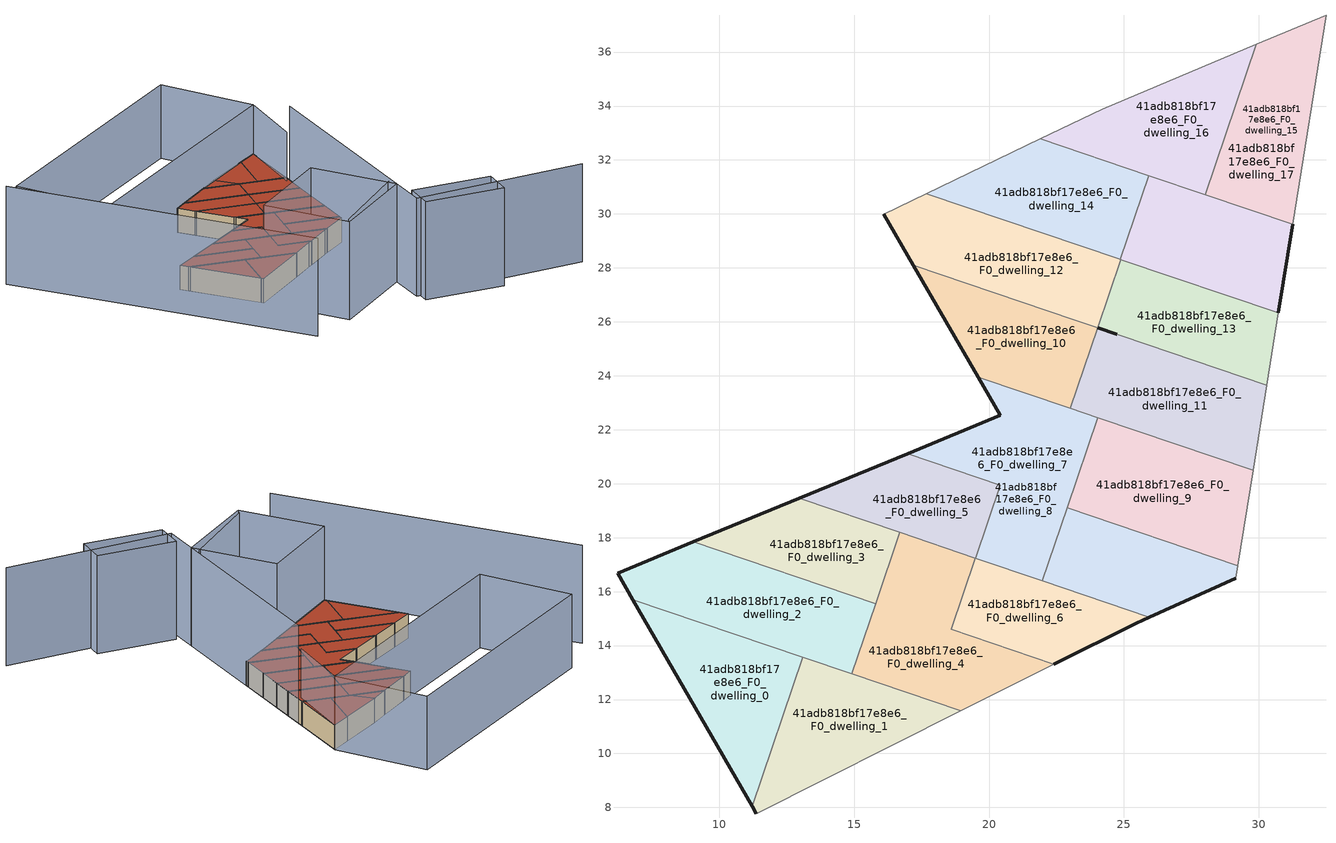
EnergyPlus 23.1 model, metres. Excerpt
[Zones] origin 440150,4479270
41adb818bf17e8e6_F0_dwelling_0
 floor ground (EU_floor_Construction): 11.21,8.04 13.09,13.57 6.79,15.7 z0
 wall outside (EU_wall_Construction): 11.21,8.04 6.79,15.7 z0:3
 wall to 41adb818bf17e8e6_F0_dwelling_2 (EU_wall_Construction): 6.79,15.7 13.09,13.57 z0:3
 wall to 41adb818bf17e8e6_F0_dwelling_1 (EU_wall_Construction): 13.09,13.57 11.21,8.04 z0:3
 roof outside (EU_roof_Construction): 13.09,13.57 11.21,8.04 6.79,15.7 z3
41adb818bf17e8e6_F0_dwelling_1
 floor ground (EU_floor_Construction): 18.95,11.58 13.09,13.57 11.21,8.04 11.37,7.76 z0
 wall outside (EU_wall_Construction): 11.37,7.76 11.21,8.04 z0:3
 wall adiabatic (EU_wall_Construction): 18.95,11.58 11.37,7.76 z0:3
 wall to 41adb818bf17e8e6_F0_dwelling_4 (EU_wall_Construction): 14.91,12.95 18.95,11.58 z0:3
 wall to 41adb818bf17e8e6_F0_dwelling_2 (EU_wall_Construction): 13.09,13.57 14.91,12.95 z0:3
 roof outside (EU_roof_Construction): 18.95,11.58 11.37,7.76 11.21,8.04 13.09,13.57 z3
41adb818bf17e8e6_F0_dwelling_10
 floor ground (EU_floor_Construction): 23.01,22.79 24.02,25.78 17.19,28.1 19.59,23.96 z0
 wall outside (EU_wall_Construction): 19.59,23.96 17.19,28.1 z0:3
 wall to 41adb818bf17e8e6_F0_dwelling_12 (EU_wall_Construction): 17.19,28.1 23.19,26.06 / 23.2,26.06 24.02,25.78 z0:3
 wall to 41adb818bf17e8e6_F0_dwelling_11 (EU_wall_Construction): 24.02,25.78 23.01,22.79 z0:3
 wall to 41adb818bf17e8e6_F0_dwelling_7 (EU_wall_Construction): 23.01,22.79 19.59,23.96 z0:3
 roof outside (EU_roof_Construction): 24.02,25.78 23.01,22.79 19.59,23.96 17.19,28.1 z3
41adb818bf17e8e6_F0_dwelling_11
 floor ground (EU_floor_Construction): 29.79,20.5 30.29,23.65 24.03,25.78 23.01,22.79 z0
 wall adiabatic (EU_wall_Construction): 30.29,23.65 29.79,20.5 z0:3
 wall to 41adb818bf17e8e6_F0_dwelling_9 (EU_wall_Construction): 29.79,20.5 24.02,22.45 z0:3
 wall to 41adb818bf17e8e6_F0_dwelling_13 (EU_wall_Construction): 24.03,25.78 30.29,23.65 z0:3
 wall to 41adb818bf17e8e6_F0_dwelling_12 (EU_wall_Construction): 24.02,25.78,2.99 24.02,25.78,0 24.03,25.78,0
 wall to 41adb818bf17e8e6_F0_dwelling_7 (EU_wall_Construction): 24.02,22.45 23.01,22.79 z0:3
 roof outside (EU_roof_Construction): 30.29,23.65 29.79,20.5 23.01,22.79 24.03,25.78 z3
41adb818bf17e8e6_F0_dwelling_12
 floor ground (EU_floor_Construction): 24.72,25.54 24.03,25.79 24.88,28.31 17.67,30.75 16.09,29.99 17.19,28.1 z0
 wall outside (EU_wall_Construction): 17.19,28.1 16.09,29.99 / 24.03,25.79 24.73,25.54 z0:3; 24.72,25.54,3 24.73,25.54,0 24.72,25.54,0
 wall adiabatic (EU_wall_Construction): 16.09,29.99 17.67,30.75 / 24.72,25.54 24.03,25.78 z0:3
 wall to 41adb818bf17e8e6_F0_dwelling_13 (EU_wall_Construction): 24.88,28.31 24.03,25.79 z0:3
 wall to 41adb818bf17e8e6_F0_dwelling_14 (EU_wall_Construction): 17.67,30.75 24.86,28.32 z0:3
 wall to 41adb818bf17e8e6_F0_dwelling_15 (EU_wall_Construction): 24.86,28.32 24.88,28.31 z0:3
 roof outside (EU_roof_Construction): 24.88,28.31 24.03,25.79 24.72,25.54 24.02,25.78 23.2,26.06 17.19,28.1 16.09,29.99 17.67,30.75 z3
41adb818bf17e8e6_F0_dwelling_13
 floor ground (EU_floor_Construction): 30.29,23.65 30.72,26.33 24.88,28.31 24.03,25.79 z0
 wall adiabatic (EU_wall_Construction): 30.72,26.33 30.29,23.65 z0:3
 wall to 41adb818bf17e8e6_F0_dwelling_15 (EU_wall_Construction): 24.88,28.31 30.72,26.33 z0:3
 roof outside (EU_roof_Construction): 30.72,26.33 30.29,23.65 24.03,25.79 24.88,28.31 z3
41adb818bf17e8e6_F0_dwelling_14
 floor ground (EU_floor_Construction): 24.86,28.32 25.91,31.42 21.9,32.78 17.67,30.75 z0
 wall adiabatic (EU_wall_Construction): 17.67,30.75 21.9,32.78 z0:3
 wall to 41adb818bf17e8e6_F0_dwelling_15 (EU_wall_Construction): 25.91,31.42 24.86,28.32 z0:3
 wall to 41adb818bf17e8e6_F0_dwelling_16 (EU_wall_Construction): 21.9,32.78 25.91,31.42 z0:3
 roof outside (EU_roof_Construction): 25.91,31.42 24.86,28.32 17.67,30.75 21.9,32.78 z3
41adb818bf17e8e6_F0_dwelling_15
 floor ground (EU_floor_Construction): 28.01,30.71 29.9,36.28 24.19,33.88 25.91,31.42 z0; 30.72,26.33 28.01,30.71 25.91,31.42 24.86,28.32 z0; 30.72,26.33 31.25,29.61 28.01,30.71 z0; 31.25,29.61 32.49,37.37 29.9,36.28 28.01,30.71 z0; 25.91,31.42 24.19,33.88 21.9,32.78 z0
 wall outside (EU_wall_Construction): 31.25,29.61 30.72,26.33 z0:3
 wall to 41adb818bf17e8e6_F0_dwelling_17 (EU_wall_Construction): 28.01,30.71 31.25,29.61 z0:3
 wall to 41adb818bf17e8e6_F0_dwelling_16 (EU_wall_Construction): 25.91,31.42 28.01,30.71 z0:3
 roof outside (EU_roof_Construction): 31.25,29.61 30.72,26.33 24.86,28.32 25.91,31.42 z3; 29.9,36.28 28.01,30.71 25.91,31.42 24.19,33.88 z3; 32.49,37.37 31.25,29.61 28.01,30.71 29.9,36.28 z3; 24.19,33.88 25.91,31.42 21.9,32.78 z3
41adb818bf17e8e6_F0_dwelling_16
 floor ground (EU_floor_Construction): 28.01,30.71 29.9,36.28 24.19,33.88 25.91,31.42 z0; 30.72,26.33 28.01,30.71 25.91,31.42 24.86,28.32 z0; 30.72,26.33 31.25,29.61 28.01,30.71 z0; 25.91,31.42 24.19,33.88 21.9,32.78 z0
 wall adiabatic (EU_wall_Construction): 21.9,32.78 24.19,33.88 29.9,36.28 z0:3
 wall to 41adb818bf17e8e6_F0_dwelling_17 (EU_wall_Construction): 29.9,36.28 28.01,30.71 z0:3
 roof outside (EU_roof_Construction): 31.25,29.61 30.72,26.33 24.86,28.32 25.91,31.42 z3; 29.9,36.28 28.01,30.71 25.91,31.42 24.19,33.88 z3; 24.19,33.88 25.91,31.42 21.9,32.78 z3
41adb818bf17e8e6_F0_dwelling_17
 floor ground (EU_floor_Construction): 30.72,26.33 31.25,29.61 25.91,31.42 24.86,28.32 z0; 31.25,29.61 32.49,37.37 29.9,36.28 28.01,30.71 z0
 wall adiabatic (EU_wall_Construction): 29.9,36.28 32.49,37.37 31.25,29.61 z0:3
 roof outside (EU_roof_Construction): 31.25,29.61 30.72,26.33 24.86,28.32 25.91,31.42 z3; 32.49,37.37 31.25,29.61 28.01,30.71 29.9,36.28 z3
41adb818bf17e8e6_F0_dwelling_2
 floor ground (EU_floor_Construction): 14.91,12.95 15.79,15.55 9.03,17.84 6.22,16.69 6.79,15.7 z0
 wall outside (EU_wall_Construction): 6.79,15.7 6.22,16.69 9.03,17.84 z0:3
 wall to 41adb818bf17e8e6_F0_dwelling_3 (EU_wall_Construction): 9.03,17.84 15.79,15.55 z0:3
 wall to 41adb818bf17e8e6_F0_dwelling_4 (EU_wall_Construction): 15.79,15.55 14.91,12.95 z0:3
 roof outside (EU_roof_Construction): 15.79,15.55 14.91,12.95 6.79,15.7 6.22,16.69 9.03,17.84 z3
41adb818bf17e8e6_F0_dwelling_3
 floor ground (EU_floor_Construction): 15.79,15.55 16.69,18.2 12.96,19.46 9.03,17.84 z0
 wall outside (EU_wall_Construction): 9.03,17.84 12.96,19.46 z0:3; 15.79,15.55,3 15.79,15.56,0 15.79,15.55,0
 wall to 41adb818bf17e8e6_F0_dwelling_5 (EU_wall_Construction): 12.96,19.46 16.69,18.2 z0:3
 wall to 41adb818bf17e8e6_F0_dwelling_4 (EU_wall_Construction): 16.69,18.2 15.79,15.56 z0:3
 roof outside (EU_roof_Construction): 16.69,18.2 15.79,15.55 9.03,17.84 12.96,19.46 z3
41adb818bf17e8e6_F0_dwelling_4
 floor ground (EU_floor_Construction): 21.72,12.98 22.4,13.31 18.6,14.6 19.49,17.24 16.69,18.2 14.91,12.95 18.95,11.58 z0
 wall outside (EU_wall_Construction): 15.79,15.55,3 15.8,15.56,0 15.8,15.56,3
 wall adiabatic (EU_wall_Construction): 22.4,13.31 21.72,12.98 18.95,11.58 z0:3
 wall to 41adb818bf17e8e6_F0_dwelling_6 (EU_wall_Construction): 19.49,17.24 18.6,14.6 22.4,13.31 z0:3; 19.49,17.24,3 19.49,17.24,2.56 19.49,17.24,0.01
 wall to 41adb818bf17e8e6_F0_dwelling_5 (EU_wall_Construction): 16.69,18.2 19.49,17.24 z0:3
 roof outside (EU_roof_Construction): 19.49,17.24 18.6,14.6 22.4,13.31 21.72,12.98 18.95,11.58 14.91,12.95 16.69,18.2 z3
41adb818bf17e8e6_F0_dwelling_5
 floor ground (EU_floor_Construction): 19.49,17.24 20.41,19.95 16.98,21.12 12.96,19.46 z0
 wall outside (EU_wall_Construction): 12.96,19.46 16.98,21.12 z0:3
 wall to 41adb818bf17e8e6_F0_dwelling_7 (EU_wall_Construction): 16.98,21.12 20.41,19.95 19.5,17.25 z0:3; 19.49,17.24,3 19.5,17.25,0.01 19.49,17.24,2.56
 roof outside (EU_roof_Construction): 20.41,19.95 19.49,17.24 12.96,19.46 16.98,21.12 z3
41adb818bf17e8e6_F0_dwelling_6
 floor ground (EU_floor_Construction): 25.45,14.83 25.94,15.06 19.49,17.24 18.6,14.6 22.4,13.31 z0
 wall outside (EU_wall_Construction): 25.94,15.06 25.45,14.83 22.4,13.31 z0:3
 wall to 41adb818bf17e8e6_F0_dwelling_8 (EU_wall_Construction): 21.97,16.4 25.94,15.06 z0:3
 wall to 41adb818bf17e8e6_F0_dwelling_7 (EU_wall_Construction): 19.49,17.24 21.97,16.4 z0:3
 roof outside (EU_roof_Construction): 25.94,15.06 25.45,14.83 22.4,13.31 18.6,14.6 19.49,17.24 z3
41adb818bf17e8e6_F0_dwelling_7
 floor ground (EU_floor_Construction): 21.97,16.4 24.02,22.45 19.59,23.96 20.41,22.53 16.98,21.12 20.41,19.95 19.49,17.24 z0; 29.15,16.5 29.22,16.96 22.89,19.11 21.97,16.4 25.94,15.06 z0
 wall outside (EU_wall_Construction): 16.98,21.12 20.41,22.53 19.59,23.96 z0:3
 wall to 41adb818bf17e8e6_F0_dwelling_9 (EU_wall_Construction): 24.02,22.45 22.89,19.11 z0:3
 wall to 41adb818bf17e8e6_F0_dwelling_8 (EU_wall_Construction): 22.89,19.11 21.97,16.4 z0:3
 roof outside (EU_roof_Construction): 24.02,22.45 21.97,16.4 19.49,17.24 20.41,19.95 16.98,21.12 20.41,22.53 19.59,23.96 z3; 29.22,16.96 29.15,16.5 25.94,15.06 21.97,16.4 22.89,19.11 z3
41adb818bf17e8e6_F0_dwelling_8
 floor ground (EU_floor_Construction): 21.97,16.4 24.02,22.45 19.59,23.96 20.41,22.53 16.98,21.12 20.41,19.95 19.49,17.24 z0; 29.15,16.5 29.22,16.96 22.89,19.11 21.97,16.4 25.94,15.06 z0
 wall outside (EU_wall_Construction): 29.15,16.5 25.94,15.06 z0:3
 wall adiabatic (EU_wall_Construction): 29.22,16.96 29.15,16.5 z0:3
 wall to 41adb818bf17e8e6_F0_dwelling_9 (EU_wall_Construction): 22.89,19.11 29.22,16.96 z0:3
 roof outside (EU_roof_Construction): 24.02,22.45 21.97,16.4 19.49,17.24 20.41,19.95 16.98,21.12 20.41,22.53 19.59,23.96 z3; 29.22,16.96 29.15,16.5 25.94,15.06 21.97,16.4 22.89,19.11 z3
41adb818bf17e8e6_F0_dwelling_9
 floor ground (EU_floor_Construction): 29.22,16.96 29.79,20.5 24.02,22.45 22.89,19.11 z0
 wall adiabatic (EU_wall_Construction): 29.79,20.5 29.22,16.96 z0:3
 roof outside (EU_roof_Construction): 29.79,20.5 29.22,16.96 22.89,19.11 24.02,22.45 z3
shading: 16.57,-1.25 26.84,4.75 / 47.21,-4.46 26.33,-1.11 / 26.33,-1.11 31.12,28.8 / -8.37,29.81 10.42,-3.52 / 27.29,1.08 36.84,-1.05 / 36.84,-1.05 36.03,-4.67 / 36.03,-4.67 26.48,-2.54 / 26.48,-2.54 27.29,1.08 / 11.37,7.76 22.2,13.22 / 22.2,13.22 27.05,3.59 / 27.05,3.59 16.21,-1.86 / 16.21,-1.86 11.37,7.76 z0:12; 30.66,28.69 32.49,37.37 / 32.49,37.37 1.58,23.86 / 1.58,23.86 -3.18,34.74 / -3.18,34.74 27.73,48.25 / 27.73,48.25 32.49,37.37 z0:9
[Building]
EU S2 Campaign: North Axis=0; Terrain=City; Solar Distribution=FullExterior
[Site:Location]
Madrid: Latitude=40.5; Longitude=-3.5; Time Zone=1; Elevation=609
[SizingPeriod:WeatherFileDays]
AnnualSizingPeriod: Begin Month=1; Begin Day of Month=1; End Month=12; End Day of Month=31; Day of Week for Start Day=Monday; Use Weather File Daylight Saving Period=No; Use Weather File Rain and Snow Indicators=No
[MATERIAL]
EU_InternalMass_Material: Roughness=MediumRough; Thickness=0.1; Conductivity=1; Density=1800; Specific Heat=900; Thermal Absorptance=0.9; Solar Absorptance=0.7; Visible Absorptance=0.7
[MATERIAL:NOMASS] Roughness=MediumRough; Thermal Absorptance=0.9; Solar Absorptance=0.7; Visible Absorptance=0.7
Name | Thermal Resistance
EU_wall_NoMass | 0.609216
EU_roof_NoMass | 0.513268
EU_floor_NoMass | 0.568163
[CONSTRUCTION]
EU_wall_Construction: EU_wall_NoMass
EU_roof_Construction: EU_roof_NoMass
EU_floor_Construction: EU_floor_NoMass
EU_InternalMass_Construction: EU_InternalMass_Material
[ZONE] Type=1; Multiplier=1; Ceiling Height=autocalculate; Floor Area=autocalculate; Part of Total Floor Area=Yes
Name | Volume
41adb818bf17e8e6_F0_dwelling_0 | 58.1737
41adb818bf17e8e6_F0_dwelling_1 | 58.1675
41adb818bf17e8e6_F0_dwelling_10 | 51.1527
41adb818bf17e8e6_F0_dwelling_11 | 65.1226
41adb818bf17e8e6_F0_dwelling_12 | 65.1522
41adb818bf17e8e6_F0_dwelling_13 | 51.1461
41adb818bf17e8e6_F0_dwelling_14 | 58.1711
41adb818bf17e8e6_F0_dwelling_15 | 174.48
41adb818bf17e8e6_F0_dwelling_16 | 116.312
41adb818bf17e8e6_F0_dwelling_17 | 116.32
41adb818bf17e8e6_F0_dwelling_2 | 69.9708
41adb818bf17e8e6_F0_dwelling_3 | 46.3499
41adb818bf17e8e6_F0_dwelling_4 | 71.1464
41adb818bf17e8e6_F0_dwelling_5 | 45.1696
41adb818bf17e8e6_F0_dwelling_6 | 45.1047
41adb818bf17e8e6_F0_dwelling_7; 41adb818bf17e8e6_F0_dwelling_8 | 119.879
41adb818bf17e8e6_F0_dwelling_9 | 67.6132
[INTERNALMASS] Construction=EU_InternalMass_Construction
Name | Zone or ZoneList | Surface Area
41adb818bf17e8e6_F0_dwelling_0_EU_InternalMass | 41adb818bf17e8e6_F0_dwelling_0 | 19.3928
41adb818bf17e8e6_F0_dwelling_1_EU_InternalMass | 41adb818bf17e8e6_F0_dwelling_1 | 19.3918
41adb818bf17e8e6_F0_dwelling_2_EU_InternalMass | 41adb818bf17e8e6_F0_dwelling_2 | 23.326
41adb818bf17e8e6_F0_dwelling_3_EU_InternalMass | 41adb818bf17e8e6_F0_dwelling_3 | 15.4509
41adb818bf17e8e6_F0_dwelling_4_EU_InternalMass | 41adb818bf17e8e6_F0_dwelling_4 | 23.7152
41adb818bf17e8e6_F0_dwelling_5_EU_InternalMass | 41adb818bf17e8e6_F0_dwelling_5 | 15.0557
41adb818bf17e8e6_F0_dwelling_6_EU_InternalMass | 41adb818bf17e8e6_F0_dwelling_6 | 15.0539
41adb818bf17e8e6_F0_dwelling_7_EU_InternalMass | 41adb818bf17e8e6_F0_dwelling_7 | 23.7195
41adb818bf17e8e6_F0_dwelling_8_EU_InternalMass | 41adb818bf17e8e6_F0_dwelling_8 | 16.2409
41adb818bf17e8e6_F0_dwelling_9_EU_InternalMass | 41adb818bf17e8e6_F0_dwelling_9 | 22.5376
41adb818bf17e8e6_F0_dwelling_10_EU_InternalMass | 41adb818bf17e8e6_F0_dwelling_10 | 17.0647
41adb818bf17e8e6_F0_dwelling_11_EU_InternalMass | 41adb818bf17e8e6_F0_dwelling_11 | 21.7084
41adb818bf17e8e6_F0_dwelling_12_EU_InternalMass | 41adb818bf17e8e6_F0_dwelling_12 | 21.7258
41adb818bf17e8e6_F0_dwelling_13_EU_InternalMass | 41adb818bf17e8e6_F0_dwelling_13 | 17.0639
41adb818bf17e8e6_F0_dwelling_14_EU_InternalMass | 41adb818bf17e8e6_F0_dwelling_14 | 19.3909
41adb818bf17e8e6_F0_dwelling_15_EU_InternalMass | 41adb818bf17e8e6_F0_dwelling_15 | 19.3841
41adb818bf17e8e6_F0_dwelling_16_EU_InternalMass | 41adb818bf17e8e6_F0_dwelling_16 | 19.3878
41adb818bf17e8e6_F0_dwelling_17_EU_InternalMass | 41adb818bf17e8e6_F0_dwelling_17 | 19.392
[OTHEREQUIPMENT] Fuel Type=Electricity; Design Level Calculation Method=Watts/Area; Power per Zone Floor Area=1; Fraction Latent=0; Fraction Radiant=0; Fraction Lost=0; Carbon Dioxide Generation Rate=0; EndUse Subcategory=EU_Step8_InternalGains
Name | Zone or ZoneList or Space or SpaceList | Schedule
EU_Step8_InternalGain_41adb818bf17e8e6_F0_dwelling_0_f000 | 41adb818bf17e8e6_F0_dwelling_0 | EU_Step8_GainSchedule_41adb818bf17e8e6_F0_dwelling_0_f000
EU_Step8_InternalGain_41adb818bf17e8e6_F0_dwelling_1_f000 | 41adb818bf17e8e6_F0_dwelling_1 | EU_Step8_GainSchedule_41adb818bf17e8e6_F0_dwelling_1_f000
EU_Step8_InternalGain_41adb818bf17e8e6_F0_dwelling_2_f000 | 41adb818bf17e8e6_F0_dwelling_2 | EU_Step8_GainSchedule_41adb818bf17e8e6_F0_dwelling_2_f000
EU_Step8_InternalGain_41adb818bf17e8e6_F0_dwelling_3_f000 | 41adb818bf17e8e6_F0_dwelling_3 | EU_Step8_GainSchedule_41adb818bf17e8e6_F0_dwelling_3_f000
EU_Step8_InternalGain_41adb818bf17e8e6_F0_dwelling_4_f000 | 41adb818bf17e8e6_F0_dwelling_4 | EU_Step8_GainSchedule_41adb818bf17e8e6_F0_dwelling_4_f000
EU_Step8_InternalGain_41adb818bf17e8e6_F0_dwelling_5_f000 | 41adb818bf17e8e6_F0_dwelling_5 | EU_Step8_GainSchedule_41adb818bf17e8e6_F0_dwelling_5_f000
EU_Step8_InternalGain_41adb818bf17e8e6_F0_dwelling_6_f000 | 41adb818bf17e8e6_F0_dwelling_6 | EU_Step8_GainSchedule_41adb818bf17e8e6_F0_dwelling_6_f000
EU_Step8_InternalGain_41adb818bf17e8e6_F0_dwelling_7_f000 | 41adb818bf17e8e6_F0_dwelling_7 | EU_Step8_GainSchedule_41adb818bf17e8e6_F0_dwelling_7_f000
EU_Step8_InternalGain_41adb818bf17e8e6_F0_dwelling_8_f000 | 41adb818bf17e8e6_F0_dwelling_8 | EU_Step8_GainSchedule_41adb818bf17e8e6_F0_dwelling_8_f000
EU_Step8_InternalGain_41adb818bf17e8e6_F0_dwelling_9_f000 | 41adb818bf17e8e6_F0_dwelling_9 | EU_Step8_GainSchedule_41adb818bf17e8e6_F0_dwelling_9_f000
EU_Step8_InternalGain_41adb818bf17e8e6_F0_dwelling_10_f000 | 41adb818bf17e8e6_F0_dwelling_10 | EU_Step8_GainSchedule_41adb818bf17e8e6_F0_dwelling_10_f000
EU_Step8_InternalGain_41adb818bf17e8e6_F0_dwelling_11_f000 | 41adb818bf17e8e6_F0_dwelling_11 | EU_Step8_GainSchedule_41adb818bf17e8e6_F0_dwelling_11_f000
EU_Step8_InternalGain_41adb818bf17e8e6_F0_dwelling_12_f000 | 41adb818bf17e8e6_F0_dwelling_12 | EU_Step8_GainSchedule_41adb818bf17e8e6_F0_dwelling_12_f000
EU_Step8_InternalGain_41adb818bf17e8e6_F0_dwelling_13_f000 | 41adb818bf17e8e6_F0_dwelling_13 | EU_Step8_GainSchedule_41adb818bf17e8e6_F0_dwelling_13_f000
EU_Step8_InternalGain_41adb818bf17e8e6_F0_dwelling_14_f000 | 41adb818bf17e8e6_F0_dwelling_14 | EU_Step8_GainSchedule_41adb818bf17e8e6_F0_dwelling_14_f000
EU_Step8_InternalGain_41adb818bf17e8e6_F0_dwelling_15_f000 | 41adb818bf17e8e6_F0_dwelling_15 | EU_Step8_GainSchedule_41adb818bf17e8e6_F0_dwelling_15_f000
EU_Step8_InternalGain_41adb818bf17e8e6_F0_dwelling_16_f000 | 41adb818bf17e8e6_F0_dwelling_16 | EU_Step8_GainSchedule_41adb818bf17e8e6_F0_dwelling_16_f000
EU_Step8_InternalGain_41adb818bf17e8e6_F0_dwelling_17_f000 | 41adb818bf17e8e6_F0_dwelling_17 | EU_Step8_GainSchedule_41adb818bf17e8e6_F0_dwelling_17_f000
[ZONEVENTILATION:DESIGNFLOWRATE] Schedule=EU_AlwaysOn; Design Flow Rate Calculation Method=AirChanges/Hour; Air Changes per Hour=0.752966; Ventilation Type=Natural; Fan Pressure Rise=0; Fan Total Efficiency=1; Constant Term Coefficient=1; Temperature Term Coefficient=0; Velocity Term Coefficient=0; Velocity Squared Term Coefficient=0; Minimum Indoor Temperature=-100; Maximum Indoor Temperature=100; Delta Temperature=-100; Minimum Outdoor Temperature=-100; Maximum Outdoor Temperature=100; Maximum Wind Speed=40
Name | Zone or ZoneList or Space or SpaceList
EU_ConstantAir_41adb818bf17e8e6_F0_dwelling_0 | 41adb818bf17e8e6_F0_dwelling_0
EU_ConstantAir_41adb818bf17e8e6_F0_dwelling_1 | 41adb818bf17e8e6_F0_dwelling_1
EU_ConstantAir_41adb818bf17e8e6_F0_dwelling_2 | 41adb818bf17e8e6_F0_dwelling_2
EU_ConstantAir_41adb818bf17e8e6_F0_dwelling_3 | 41adb818bf17e8e6_F0_dwelling_3
EU_ConstantAir_41adb818bf17e8e6_F0_dwelling_4 | 41adb818bf17e8e6_F0_dwelling_4
EU_ConstantAir_41adb818bf17e8e6_F0_dwelling_5 | 41adb818bf17e8e6_F0_dwelling_5
EU_ConstantAir_41adb818bf17e8e6_F0_dwelling_6 | 41adb818bf17e8e6_F0_dwelling_6
EU_ConstantAir_41adb818bf17e8e6_F0_dwelling_7 | 41adb818bf17e8e6_F0_dwelling_7
EU_ConstantAir_41adb818bf17e8e6_F0_dwelling_8 | 41adb818bf17e8e6_F0_dwelling_8
EU_ConstantAir_41adb818bf17e8e6_F0_dwelling_9 | 41adb818bf17e8e6_F0_dwelling_9
EU_ConstantAir_41adb818bf17e8e6_F0_dwelling_10 | 41adb818bf17e8e6_F0_dwelling_10
EU_ConstantAir_41adb818bf17e8e6_F0_dwelling_11 | 41adb818bf17e8e6_F0_dwelling_11
EU_ConstantAir_41adb818bf17e8e6_F0_dwelling_12 | 41adb818bf17e8e6_F0_dwelling_12
EU_ConstantAir_41adb818bf17e8e6_F0_dwelling_13 | 41adb818bf17e8e6_F0_dwelling_13
EU_ConstantAir_41adb818bf17e8e6_F0_dwelling_14 | 41adb818bf17e8e6_F0_dwelling_14
EU_ConstantAir_41adb818bf17e8e6_F0_dwelling_15 | 41adb818bf17e8e6_F0_dwelling_15
EU_ConstantAir_41adb818bf17e8e6_F0_dwelling_16 | 41adb818bf17e8e6_F0_dwelling_16
EU_ConstantAir_41adb818bf17e8e6_F0_dwelling_17 | 41adb818bf17e8e6_F0_dwelling_17
[HVACTEMPLATE:THERMOSTAT] Constant Heating Setpoint=20; Constant Cooling Setpoint=50
EU_HeatOnly_41adb818bf17e8e6_F0_dwelling_0; EU_HeatOnly_41adb818bf17e8e6_F0_dwelling_1; EU_HeatOnly_41adb818bf17e8e6_F0_dwelling_2; EU_HeatOnly_41adb818bf17e8e6_F0_dwelling_3; EU_HeatOnly_41adb818bf17e8e6_F0_dwelling_4; EU_HeatOnly_41adb818bf17e8e6_F0_dwelling_5; EU_HeatOnly_41adb818bf17e8e6_F0_dwelling_6; EU_HeatOnly_41adb818bf17e8e6_F0_dwelling_7; EU_HeatOnly_41adb818bf17e8e6_F0_dwelling_8; EU_HeatOnly_41adb818bf17e8e6_F0_dwelling_9; EU_HeatOnly_41adb818bf17e8e6_F0_dwelling_10; EU_HeatOnly_41adb818bf17e8e6_F0_dwelling_11; EU_HeatOnly_41adb818bf17e8e6_F0_dwelling_12; EU_HeatOnly_41adb818bf17e8e6_F0_dwelling_13; EU_HeatOnly_41adb818bf17e8e6_F0_dwelling_14; EU_HeatOnly_41adb818bf17e8e6_F0_dwelling_15; EU_HeatOnly_41adb818bf17e8e6_F0_dwelling_16; EU_HeatOnly_41adb818bf17e8e6_F0_dwelling_17
[HVACTEMPLATE:ZONE:IDEALLOADSAIRSYSTEM] System Availability Schedule=EU_AlwaysOn; Maximum Heating Supply Air Temperature=50; Minimum Cooling Supply Air Temperature=13; Maximum Heating Supply Air Humidity Ratio=0.0156; Minimum Cooling Supply Air Humidity Ratio=0.0077; Heating Limit=NoLimit; Cooling Limit=NoLimit; Heating Availability Schedule=EU_AlwaysOn; Cooling Availability Schedule=EU_CoolingOff; Dehumidification Control Type=ConstantSensibleHeatRatio; Cooling Sensible Heat Ratio=0.7; Dehumidification Setpoint=60; Humidification Control Type=None; Humidification Setpoint=30; Outdoor Air Method=None; Outdoor Air Flow Rate per Person=0.00944; Outdoor Air Flow Rate per Zone Floor Area=0; Outdoor Air Flow Rate per Zone=0; Demand Controlled Ventilation Type=None; Outdoor Air Economizer Type=NoEconomizer; Heat Recovery Type=None; Sensible Heat Recovery Effectiveness=0.7; Latent Heat Recovery Effectiveness=0.65
Name | Template Thermostat
41adb818bf17e8e6_F0_dwelling_0 | EU_HeatOnly_41adb818bf17e8e6_F0_dwelling_0
41adb818bf17e8e6_F0_dwelling_1 | EU_HeatOnly_41adb818bf17e8e6_F0_dwelling_1
41adb818bf17e8e6_F0_dwelling_2 | EU_HeatOnly_41adb818bf17e8e6_F0_dwelling_2
41adb818bf17e8e6_F0_dwelling_3 | EU_HeatOnly_41adb818bf17e8e6_F0_dwelling_3
41adb818bf17e8e6_F0_dwelling_4 | EU_HeatOnly_41adb818bf17e8e6_F0_dwelling_4
41adb818bf17e8e6_F0_dwelling_5 | EU_HeatOnly_41adb818bf17e8e6_F0_dwelling_5
41adb818bf17e8e6_F0_dwelling_6 | EU_HeatOnly_41adb818bf17e8e6_F0_dwelling_6
41adb818bf17e8e6_F0_dwelling_7 | EU_HeatOnly_41adb818bf17e8e6_F0_dwelling_7
41adb818bf17e8e6_F0_dwelling_8 | EU_HeatOnly_41adb818bf17e8e6_F0_dwelling_8
41adb818bf17e8e6_F0_dwelling_9 | EU_HeatOnly_41adb818bf17e8e6_F0_dwelling_9
41adb818bf17e8e6_F0_dwelling_10 | EU_HeatOnly_41adb818bf17e8e6_F0_dwelling_10
41adb818bf17e8e6_F0_dwelling_11 | EU_HeatOnly_41adb818bf17e8e6_F0_dwelling_11
41adb818bf17e8e6_F0_dwelling_12 | EU_HeatOnly_41adb818bf17e8e6_F0_dwelling_12
41adb818bf17e8e6_F0_dwelling_13 | EU_HeatOnly_41adb818bf17e8e6_F0_dwelling_13
41adb818bf17e8e6_F0_dwelling_14 | EU_HeatOnly_41adb818bf17e8e6_F0_dwelling_14
41adb818bf17e8e6_F0_dwelling_15 | EU_HeatOnly_41adb818bf17e8e6_F0_dwelling_15
41adb818bf17e8e6_F0_dwelling_16 | EU_HeatOnly_41adb818bf17e8e6_F0_dwelling_16
41adb818bf17e8e6_F0_dwelling_17 | EU_HeatOnly_41adb818bf17e8e6_F0_dwelling_17
[SIZING:ZONE] Zone Cooling Design Supply Air Temperature Input Method=SupplyAirTemperature; Zone Cooling Design Supply Air Temperature=13; Zone Heating Design Supply Air Temperature Input Method=SupplyAirTemperature; Zone Heating Design Supply Air Temperature=50; Zone Cooling Design Supply Air Humidity Ratio=0.008; Zone Heating Design Supply Air Humidity Ratio=0.008; Cooling Design Air Flow Method=DesignDay; Cooling Design Air Flow Rate=0; Cooling Minimum Air Flow per Zone Floor Area=0.000762; Cooling Minimum Air Flow=0; Cooling Minimum Air Flow Fraction=0.2; Heating Design Air Flow Method=DesignDay; Heating Design Air Flow Rate=0; Heating Maximum Air Flow per Zone Floor Area=0.002032; Heating Maximum Air Flow=0.141576; Heating Maximum Air Flow Fraction=0.3; Account for Dedicated Outdoor Air System=No; Dedicated Outdoor Air System Control Strategy=NeutralSupplyAir; Dedicated Outdoor Air Low Setpoint Temperature for Design=autosize; Dedicated Outdoor Air High Setpoint Temperature for Design=autosize; Zone Load Sizing Method=Sensible Load Only No Latent Load; Zone Latent Cooling Design Supply Air Humidity Ratio Input Method=HumidityRatioDifference; Zone Cooling Design Supply Air Humidity Ratio Difference=0.005; Zone Latent Heating Design Supply Air Humidity Ratio Input Method=HumidityRatioDifference; Zone Humidification Design Supply Air Humidity Ratio Difference=0.005
41adb818bf17e8e6_F0_dwelling_0; 41adb818bf17e8e6_F0_dwelling_1; 41adb818bf17e8e6_F0_dwelling_2; 41adb818bf17e8e6_F0_dwelling_3; 41adb818bf17e8e6_F0_dwelling_4; 41adb818bf17e8e6_F0_dwelling_5; 41adb818bf17e8e6_F0_dwelling_6; 41adb818bf17e8e6_F0_dwelling_7; 41adb818bf17e8e6_F0_dwelling_8; 41adb818bf17e8e6_F0_dwelling_9; 41adb818bf17e8e6_F0_dwelling_10; 41adb818bf17e8e6_F0_dwelling_11; 41adb818bf17e8e6_F0_dwelling_12; 41adb818bf17e8e6_F0_dwelling_13; 41adb818bf17e8e6_F0_dwelling_14; 41adb818bf17e8e6_F0_dwelling_15; 41adb818bf17e8e6_F0_dwelling_16; 41adb818bf17e8e6_F0_dwelling_17
[SCHEDULE:CONSTANT]
Name | Hourly Value
EU_AlwaysOn | 1
EU_CoolingOff | 0
[SCHEDULE:FILE] Column Number=1; Rows to Skip at Top=0; Number of Hours of Data=8760; Column Separator=Comma; Interpolate to Timestep=No; Minutes per Item=60; Adjust Schedule for Daylight Savings=Yes
Name | File
EU_Step8_GainSchedule_41adb818bf17e8e6_F0_dwelling_0_f000 | ../../schedules/41adb818bf17e8e6/41adb818bf17e8e6_F0_dwelling_0_f000_gain.csv
EU_Step8_GainSchedule_41adb818bf17e8e6_F0_dwelling_1_f000 | ../../schedules/41adb818bf17e8e6/41adb818bf17e8e6_F0_dwelling_1_f000_gain.csv
EU_Step8_GainSchedule_41adb818bf17e8e6_F0_dwelling_2_f000 | ../../schedules/41adb818bf17e8e6/41adb818bf17e8e6_F0_dwelling_2_f000_gain.csv
EU_Step8_GainSchedule_41adb818bf17e8e6_F0_dwelling_3_f000 | ../../schedules/41adb818bf17e8e6/41adb818bf17e8e6_F0_dwelling_3_f000_gain.csv
EU_Step8_GainSchedule_41adb818bf17e8e6_F0_dwelling_4_f000 | ../../schedules/41adb818bf17e8e6/41adb818bf17e8e6_F0_dwelling_4_f000_gain.csv
EU_Step8_GainSchedule_41adb818bf17e8e6_F0_dwelling_5_f000 | ../../schedules/41adb818bf17e8e6/41adb818bf17e8e6_F0_dwelling_5_f000_gain.csv
EU_Step8_GainSchedule_41adb818bf17e8e6_F0_dwelling_6_f000 | ../../schedules/41adb818bf17e8e6/41adb818bf17e8e6_F0_dwelling_6_f000_gain.csv
EU_Step8_GainSchedule_41adb818bf17e8e6_F0_dwelling_7_f000 | ../../schedules/41adb818bf17e8e6/41adb818bf17e8e6_F0_dwelling_7_f000_gain.csv
EU_Step8_GainSchedule_41adb818bf17e8e6_F0_dwelling_8_f000 | ../../schedules/41adb818bf17e8e6/41adb818bf17e8e6_F0_dwelling_8_f000_gain.csv
EU_Step8_GainSchedule_41adb818bf17e8e6_F0_dwelling_9_f000 | ../../schedules/41adb818bf17e8e6/41adb818bf17e8e6_F0_dwelling_9_f000_gain.csv
EU_Step8_GainSchedule_41adb818bf17e8e6_F0_dwelling_10_f000 | ../../schedules/41adb818bf17e8e6/41adb818bf17e8e6_F0_dwelling_10_f000_gain.csv
EU_Step8_GainSchedule_41adb818bf17e8e6_F0_dwelling_11_f000 | ../../schedules/41adb818bf17e8e6/41adb818bf17e8e6_F0_dwelling_11_f000_gain.csv
EU_Step8_GainSchedule_41adb818bf17e8e6_F0_dwelling_12_f000 | ../../schedules/41adb818bf17e8e6/41adb818bf17e8e6_F0_dwelling_12_f000_gain.csv
EU_Step8_GainSchedule_41adb818bf17e8e6_F0_dwelling_13_f000 | ../../schedules/41adb818bf17e8e6/41adb818bf17e8e6_F0_dwelling_13_f000_gain.csv
EU_Step8_GainSchedule_41adb818bf17e8e6_F0_dwelling_14_f000 | ../../schedules/41adb818bf17e8e6/41adb818bf17e8e6_F0_dwelling_14_f000_gain.csv
EU_Step8_GainSchedule_41adb818bf17e8e6_F0_dwelling_15_f000 | ../../schedules/41adb818bf17e8e6/41adb818bf17e8e6_F0_dwelling_15_f000_gain.csv
EU_Step8_GainSchedule_41adb818bf17e8e6_F0_dwelling_16_f000 | ../../schedules/41adb818bf17e8e6/41adb818bf17e8e6_F0_dwelling_16_f000_gain.csv
EU_Step8_GainSchedule_41adb818bf17e8e6_F0_dwelling_17_f000 | ../../schedules/41adb818bf17e8e6/41adb818bf17e8e6_F0_dwelling_17_f000_gain.csv
